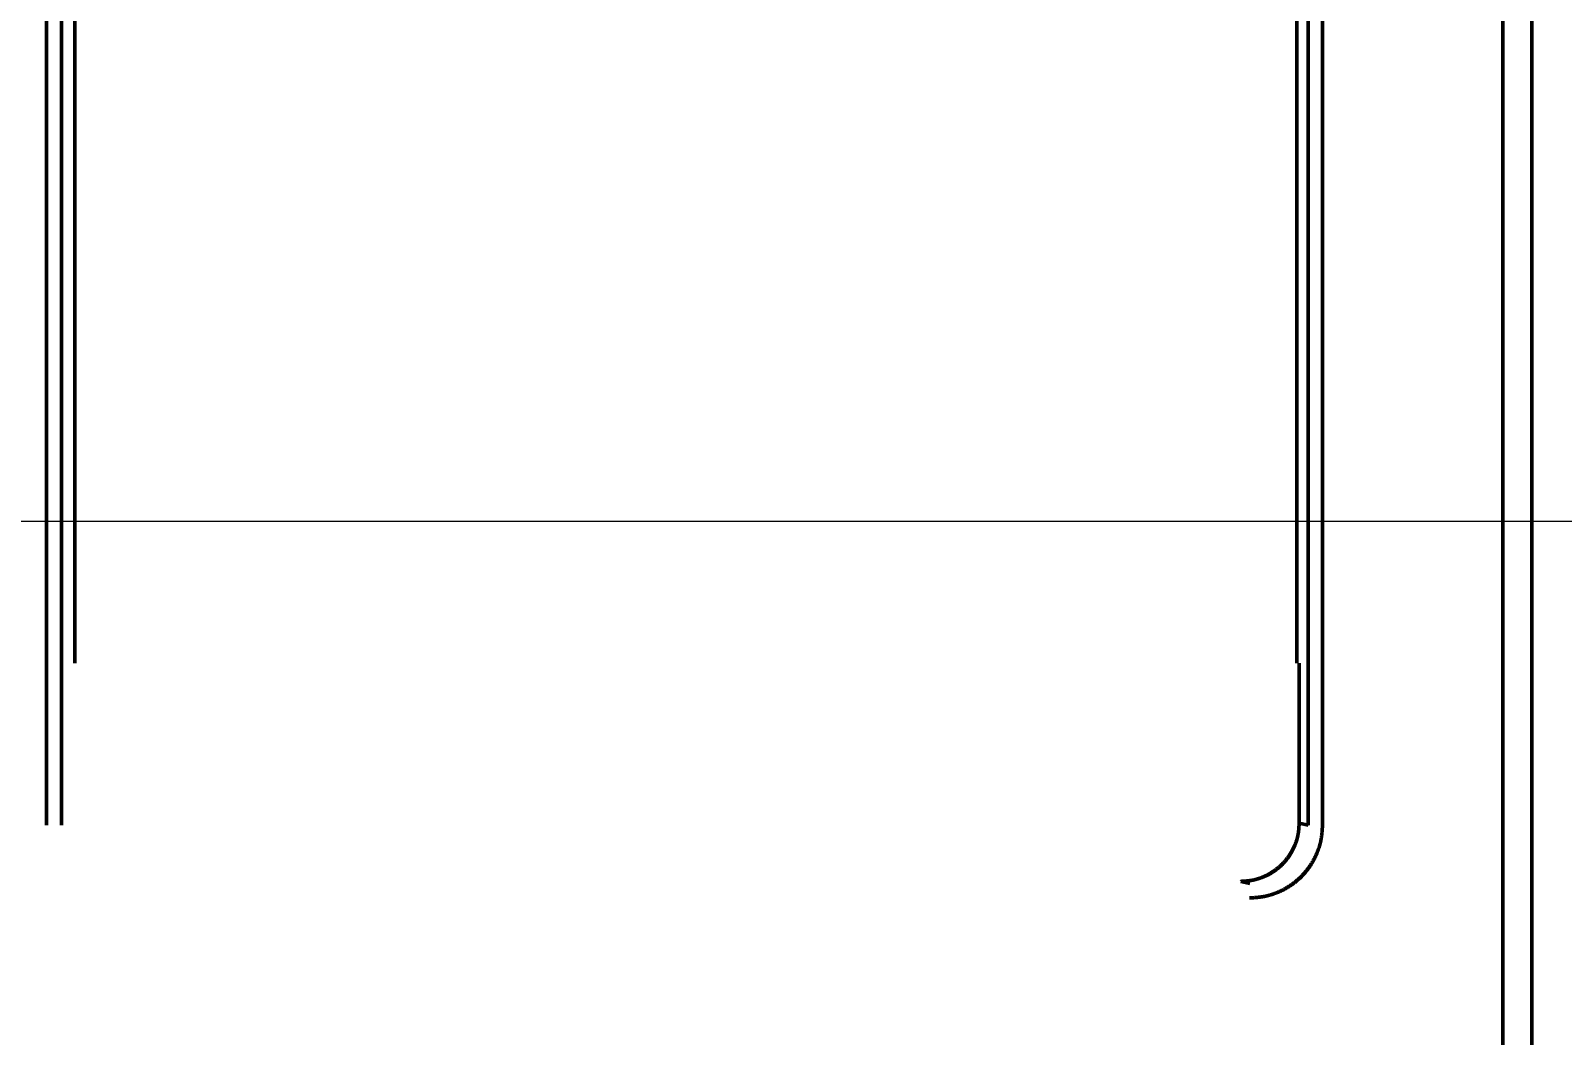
# Model space of a CAD drawing. Header units: millimetres. Extents: x -6033 to 120673, y -4970 to 90533.
# Drawn here: x 87178 to 87230.6, y 68215.5 to 68250.1 of the extents above; entities that cross this region are included whole.
import ezdxf
from ezdxf.enums import TextEntityAlignment as Align

# ---------------------------------------------------------------- set-up
doc = ezdxf.new("R2010")
doc.units = ezdxf.units.MM
doc.layers.get('DefPoints').update_dxf_attribs({"color": 250})
for name, color, linetype, lineweight in [('_ACM-A-ANNO-DIMS-b', 2, 'Continuous', 18), ('_ACM-A-ANNO-DIMS-c', 2, 'Continuous', 18), ('I-AR$0$I-SCOPE', 252, 'Continuous', 35), ('I-PLAN$0$_ACM-A-WALL-HACH', 251, 'Continuous', 9)]:
    doc.layers.add(name, color=color, linetype=linetype, lineweight=lineweight)
for name, color, linetype in [('I-CEILING$0$I-RCP-AIR', 64, 'Continuous'), ('I-CEILING$0$RC-Hatch【天花填充】', 251, 'Continuous'), ('I-FLOOR$0$I-FC-HATCH', 8, 'Continuous'), ('地坪', 7, 'Continuous'), ('天花', 7, 'Continuous')]:
    doc.layers.add(name, color=color, linetype=linetype)
doc.styles.add('_ACM-G-NOTES', font='arial.ttf')
doc.styles.add('I-CEILING$0$黑体', font='simhei.ttf', dxfattribs={"height": 600})
doc.dimstyles.new('_ACM-DIM-A_50', dxfattribs={"dimscale": 50, "dimtxt": 2.5, "dimasz": 1, "dimexe": 1.5, "dimexo": 1, "dimgap": 1, "dimtad": 1, "dimdec": 0, "dimrnd": 5, "dimzin": 1, "dimdsep": 46, "dimtxsty": '_ACM-G-NOTES', "dimblk": 'ARCHTICK', "dimcen": 2.5, "dimclrd": 256, "dimclre": 256, "dimclrt": 256, "dimadec": 3, "dimazin": 0, "dimtfac": 1, "dimtdec": 0, "dimtix": 1, "dimtmove": 0, "dimatfit": 3, "dimldrblk": 'DOTSMALL', "dimfxl": 5, "dimfxlon": 1, "dimlwd": 18, "dimlwe": 18, "dimarcsym": 0})

# ---------------------------------------------------------------- blocks, each defined once
blk = doc.blocks.new('I-AR')
at = {"layer": 'I-AR$0$I-SCOPE'}
h = blk.add_hatch(dxfattribs=at)
h.set_pattern_fill('ANSI31', color=256, scale=200)
h.paths.add_polyline_path([(63300, 72640), (66630, 72640), (66630, 70889.383), (90600, 70890), (90600, 66390), (96650, 66390), (96650, 24876.398), (18340, 24876.398), (18340, 66390), (48090, 66390), (48090, 72640), (51400, 72640), (51400, 72649.887), (52869.5, 72649.887), (52869.5, 72640), (55240, 72640), (55240, 72790), (59460, 72790), (59460, 72640), (61830.5, 72640), (61830.5, 72649.887), (63300, 72649.887)], flags=16)
h.paths.add_polyline_path([(7330, 0), (7330, -1770), (11180, -1770), (11180, 0), (18450, 0), (18450, 2900), (27550, 2900), (27550, 18090), (37037.331, 18090), (37037.331, 17350), (96200, 17350), (96200, 18120), (114640, 18120), (114640, 84500), (0, 84500), (0, 0)])
blk = doc.blocks.new('I-PLAN')
at = {"layer": 'I-PLAN$0$_ACM-A-WALL-HACH'}
h = blk.add_hatch(dxfattribs=at)
h.set_pattern_fill('ANSI31', color=256, scale=10, angle=45)
h.paths.add_polyline_path([(88260, 70790), (88260, 70890), (88030, 70890), (88030, 70790), (88230, 70790)], flags=17)
h.paths.add_polyline_path([(79671.546, 69390), (78155, 69390), (78155, 68990), (77955, 68990), (77955, 69590), (79671.546, 69590)], flags=17)
h.paths.add_polyline_path([(80271.546, 69390), (80271.546, 69590), (80780, 69590), (80780, 68990), (80580, 68990), (80580, 69390)], flags=17)
h.paths.add_polyline_path([(74580, 69590), (73930, 69590), (73930, 69390), (74580, 69390)])
h.paths.add_polyline_path([(68780, 69590), (69430, 69590), (69430, 69390), (68780, 69390)])
h.paths.add_polyline_path([(87280, 66490), (87480, 66490), (87480, 66390), (87280, 66390)])
h.paths.add_polyline_path([(82180, 68990), (82180, 69390), (84230, 69390), (84230, 66490), (84430, 66490), (84430, 69390), (85280, 69390), (85280, 69590), (81980, 69590), (81980, 68990)])
h.paths.add_polyline_path([(87480, 67390), (87480, 69390), (88280, 69390), (88280, 69590), (88080, 69590), (86480, 69590), (86480, 69390), (87280, 69390), (87280, 67390)], flags=17)
h.paths.add_polyline_path([(72130, 68170), (72130, 66490), (72330, 66490), (72330, 67870), (73130, 67870), (73130, 68070), (72330, 68070), (72330, 68170)])
h.paths.add_polyline_path([(71230, 68170), (71230, 66390), (71030, 66390), (71030, 67870), (70230, 67870), (70230, 68070), (71030, 68070), (71030, 68170)])
h.paths.add_polyline_path([(72130, 69070), (72330, 69070), (72330, 69390), (73030, 69390), (73030, 69590), (72130, 69590)])
h.paths.add_polyline_path([(71230, 69070), (71030, 69070), (71030, 69390), (70330, 69390), (70330, 69590), (71230, 69590)])
h.paths.add_polyline_path([(67800, 69490), (67830, 69490), (67830, 69590), (67800, 69590)], flags=17)
h.paths.add_polyline_path([(76755, 69590), (75180, 69590), (75180, 69390), (75330, 69390), (75330, 66390), (75530, 66390), (75530, 69390), (76555, 69390), (76555, 68990), (76755, 68990)])
h.paths.add_polyline_path([(68180, 69590), (68180, 69390), (68030, 69390), (68030, 66520), (67780, 66520), (67780, 66390), (67400, 66390), (67400, 66720), (67830, 66720), (67830, 69590)])
edge = h.paths.add_edge_path()
edge.add_line((89860, 70890), (88860, 70890))
edge.add_line((75530, 66520), (84230, 66520))
edge.add_line((75530, 66720), (84230, 66720))
blk = doc.blocks.new('I-CEILING$0$RPK-22-40FSNQS')
at = {"color": 0, "lineweight": 50}
for p, q in [((321.49112, -50.4), (8.5, -50.4)), ((-370.414504, -51.398138), (370.414516, -51.398138)), ((150.532334, -57.603182), (231.00362, -57.603182)), ((231.00362, -58.09299), (150.532334, -58.09299)), ((230.932968, -58.40429), (225.429992, -58.40429)), ((230.932968, -58.40429), (231.00362, -58.09299)), ((150.991096, -58.481218), (225.429992, -58.481218)), ((232.999976, -60.10122), (232.929992, -60.409584)), ((225.429992, -100.49814), (150.999054, -100.49814)), ((150.542348, -100.954898), (230.998328, -100.954898)), ((230.998328, -101.4741), (150.542348, -101.4741))]:
    blk.add_line(p, q, dxfattribs=at)
for points in [[(231.00362, -57.603182), (231.019966, -57.604116), (231.036312, -57.605054), (231.052656, -57.606), (231.068998, -57.60696), (231.085336, -57.607938), (231.101672, -57.60894), (231.118004, -57.609966), (231.13433, -57.611026), (231.15065, -57.61212), (231.166966, -57.613256), (231.183272, -57.614436), (231.199572, -57.615664), (231.215864, -57.616948), (231.232146, -57.618288), (231.248418, -57.619692), (231.264678, -57.621164), (231.28093, -57.622708), (231.297168, -57.624326), (231.313394, -57.626026), (231.329606, -57.62781), (231.345804, -57.629686), (231.361986, -57.631654), (231.378154, -57.633722), (231.394306, -57.635892), (231.410442, -57.63817), (231.426558, -57.64056), (231.442658, -57.643066), (231.458738, -57.645692), (231.474798, -57.648446), (231.490838, -57.651328), (231.506856, -57.654344), (231.522854, -57.657492), (231.538828, -57.660774), (231.55478, -57.664184), (231.570706, -57.667724), (231.58661, -57.671392), (231.602488, -57.675184), (231.61834, -57.679102), (231.634166, -57.683142), (231.649964, -57.687304), (231.665734, -57.691586), (231.681476, -57.695988), (231.69719, -57.700506), (231.712874, -57.70514), (231.728526, -57.70989), (231.744148, -57.714752), (231.759738, -57.719726), (231.775296, -57.72481), (231.79082, -57.730004), (231.80631, -57.735304), (231.821768, -57.74071), (231.837188, -57.74622), (231.852574, -57.751834), (231.867922, -57.75755), (231.883234, -57.763366), (231.898508, -57.769282), (231.913744, -57.775294), (231.92894, -57.781402), (231.944098, -57.787606), (231.959214, -57.793902), (231.97429, -57.80029), (231.989322, -57.80677), (232.004314, -57.813342), (232.019262, -57.820006), (232.034166, -57.826762), (232.049028, -57.83361), (232.063842, -57.840548), (232.078612, -57.847578), (232.093336, -57.854702), (232.108014, -57.861916), (232.122644, -57.869222), (232.137226, -57.87662), (232.151758, -57.88411), (232.166242, -57.89169), (232.180676, -57.899364), (232.19506, -57.907128), (232.209394, -57.914984), (232.223674, -57.922932), (232.237902, -57.930972), (232.252078, -57.939104), (232.2662, -57.947328), (232.280268, -57.955642), (232.294282, -57.964048), (232.30824, -57.972546), (232.32214, -57.981136), (232.335986, -57.989818), (232.349774, -57.99859), (232.363504, -58.007454), (232.377174, -58.01641), (232.390786, -58.025458), (232.404338, -58.034598), (232.41783, -58.043828), (232.431262, -58.05315), (232.44463, -58.06256), (232.457938, -58.07206), (232.471184, -58.08165), (232.484366, -58.091328), (232.497484, -58.101094), (232.51054, -58.110948), (232.52353, -58.120888), (232.536456, -58.130914), (232.549316, -58.141026), (232.56211, -58.151222), (232.574836, -58.161506), (232.587496, -58.171872), (232.60009, -58.182322), (232.612614, -58.192854), (232.62507, -58.20347), (232.637458, -58.214168), (232.649774, -58.224946), (232.662022, -58.235806), (232.674198, -58.246746), (232.686304, -58.257766), (232.698338, -58.268866), (232.710298, -58.280046), (232.722188, -58.291302), (232.734002, -58.302636), (232.745744, -58.314048), (232.757412, -58.325536), (232.769004, -58.337102), (232.780522, -58.348742), (232.791962, -58.360458), (232.803328, -58.372248), (232.814616, -58.384112), (232.825826, -58.39605), (232.836958, -58.40806), (232.848012, -58.420144), (232.858988, -58.4323), (232.869884, -58.444526), (232.880698, -58.456824), (232.891432, -58.469194), (232.902086, -58.481632), (232.912658, -58.49414), (232.923148, -58.506716), (232.933554, -58.519362), (232.943878, -58.532074), (232.954118, -58.544854), (232.964272, -58.557702), (232.974342, -58.570614), (232.984328, -58.583594), (232.994226, -58.596638), (233.00404, -58.609748), (233.013764, -58.62292), (233.023404, -58.636158), (233.032952, -58.649458), (233.042414, -58.66282), (233.051786, -58.676246), (233.06107, -58.689732), (233.070262, -58.70328), (233.079364, -58.716888), (233.088374, -58.730556), (233.097294, -58.744284), (233.106122, -58.75807), (233.114858, -58.771914), (233.123504, -58.785816), (233.132058, -58.799776), (233.14052, -58.81379), (233.148892, -58.827862), (233.157172, -58.841988), (233.16536, -58.856168), (233.173458, -58.870402), (233.181464, -58.88469), (233.18938, -58.89903), (233.197204, -58.913422), (233.204936, -58.927866), (233.212576, -58.94236), (233.220126, -58.956902), (233.227584, -58.971496), (233.234952, -58.986138), (233.242228, -59.000828), (233.249412, -59.015566), (233.256506, -59.030352), (233.263506, -59.045182), (233.270418, -59.06006), (233.277236, -59.07498), (233.283964, -59.089948), (233.2906, -59.104956), (233.297146, -59.12001), (233.3036, -59.135106), (233.309962, -59.150244), (233.316232, -59.165422), (233.32241, -59.180642), (233.328494, -59.1959), (233.334482, -59.2112), (233.340372, -59.226536), (233.346164, -59.241912), (233.351858, -59.257324), (233.357448, -59.272774), (233.362936, -59.288258), (233.368322, -59.30378), (233.3736, -59.319334), (233.378772, -59.334922), (233.383836, -59.350546), (233.388788, -59.3662), (233.39363, -59.381886), (233.39836, -59.397604), (233.402976, -59.413352), (233.407476, -59.429132), (233.41186, -59.44494), (233.416124, -59.460776), (233.42027, -59.47664), (233.424294, -59.49253), (233.428196, -59.508448), (233.431972, -59.524392), (233.435624, -59.540362), (233.43915, -59.556354), (233.442548, -59.572372), (233.445814, -59.588412), (233.448952, -59.604476), (233.451956, -59.62056), (233.454826, -59.636668), (233.457568, -59.652794), (233.460184, -59.66894), (233.46268, -59.685106), (233.46506, -59.70129), (233.467328, -59.717492), (233.46949, -59.73371), (233.471548, -59.749946), (233.47351, -59.766196), (233.475376, -59.782462), (233.477154, -59.79874), (233.478846, -59.815034), (233.480458, -59.83134), (233.481994, -59.847656), (233.48346, -59.863986), (233.484858, -59.880326), (233.486192, -59.896674), (233.48747, -59.913034), (233.488694, -59.9294), (233.489868, -59.945776), (233.490998, -59.962158), (233.492088, -59.978546), (233.493144, -59.99494), (233.494166, -60.011338), (233.495162, -60.027742), (233.496136, -60.044148), (233.497092, -60.060558), (233.498036, -60.07697), (233.49897, -60.093382), (233.4999, -60.109796)], [(232.929992, -60.409584), (232.929248, -60.396454), (232.928502, -60.383324), (232.927748, -60.370194), (232.926982, -60.357068), (232.926202, -60.343942), (232.925406, -60.33082), (232.924588, -60.3177), (232.923744, -60.304586), (232.922872, -60.291474), (232.921968, -60.27837), (232.921028, -60.26527), (232.920048, -60.252176), (232.919028, -60.239088), (232.917958, -60.226008), (232.91684, -60.212938), (232.915668, -60.199874), (232.91444, -60.18682), (232.91315, -60.173776), (232.911796, -60.160742), (232.910374, -60.147718), (232.90888, -60.134706), (232.907312, -60.121706), (232.905666, -60.108718), (232.903936, -60.095742), (232.902122, -60.082782), (232.900218, -60.069834), (232.89822, -60.056902), (232.896128, -60.043984), (232.893934, -60.031084), (232.891636, -60.018198), (232.889234, -60.00533), (232.886724, -59.99248), (232.88411, -59.979648), (232.881392, -59.966834), (232.878572, -59.95404), (232.87565, -59.941264), (232.872628, -59.92851), (232.869506, -59.915776), (232.866288, -59.903062), (232.862972, -59.89037), (232.85956, -59.877702), (232.856054, -59.865056), (232.852454, -59.852432), (232.84876, -59.839834), (232.844978, -59.82726), (232.841104, -59.81471), (232.83714, -59.802186), (232.83309, -59.789688), (232.828952, -59.777218), (232.82473, -59.764774), (232.820422, -59.752358), (232.816032, -59.73997), (232.811558, -59.72761), (232.807004, -59.71528), (232.80237, -59.70298), (232.797658, -59.69071), (232.792868, -59.67847), (232.788, -59.666262), (232.783058, -59.654088), (232.778042, -59.641944), (232.772952, -59.629834), (232.767788, -59.617758), (232.762552, -59.605714), (232.757244, -59.593706), (232.751862, -59.581734), (232.746406, -59.569796), (232.740878, -59.557894), (232.735276, -59.54603), (232.729602, -59.534202), (232.723854, -59.52241), (232.718034, -59.510658), (232.71214, -59.498944), (232.706174, -59.48727), (232.700134, -59.475634), (232.694022, -59.464038), (232.687836, -59.452484), (232.681576, -59.44097), (232.675244, -59.429498), (232.66884, -59.418068), (232.662362, -59.40668), (232.65581, -59.395334), (232.649186, -59.384034), (232.64249, -59.372776), (232.63572, -59.361564), (232.628876, -59.350398), (232.62196, -59.339276), (232.61497, -59.3282), (232.607908, -59.31717), (232.600772, -59.306188), (232.593564, -59.295254), (232.586282, -59.284368), (232.578928, -59.27353), (232.571502, -59.26274), (232.564004, -59.252), (232.556434, -59.24131), (232.548794, -59.23067), (232.541084, -59.22008), (232.533304, -59.209542), (232.525454, -59.199054), (232.517534, -59.188618), (232.509546, -59.178236), (232.50149, -59.167904), (232.493366, -59.157628), (232.485174, -59.147404), (232.476916, -59.137232), (232.46859, -59.127116), (232.460198, -59.117056), (232.451742, -59.10705), (232.443218, -59.097098), (232.434632, -59.087204), (232.42598, -59.077366), (232.417262, -59.067584), (232.408484, -59.05786), (232.39964, -59.048192), (232.390734, -59.038584), (232.381766, -59.029034), (232.372734, -59.019542), (232.363644, -59.01011), (232.35449, -59.000738), (232.345276, -58.991426), (232.336002, -58.982174), (232.326668, -58.972984), (232.317274, -58.963854), (232.307822, -58.954788), (232.298312, -58.945782), (232.288742, -58.93684), (232.279116, -58.92796), (232.269432, -58.919144), (232.25969, -58.910392), (232.249892, -58.901704), (232.240038, -58.89308), (232.23013, -58.884522), (232.220164, -58.87603), (232.210144, -58.867604), (232.20007, -58.859244), (232.189942, -58.85095), (232.17976, -58.842726), (232.169526, -58.834568), (232.159238, -58.826478), (232.148898, -58.818456), (232.138504, -58.810504), (232.12806, -58.802622), (232.117566, -58.79481), (232.10702, -58.787068), (232.096424, -58.779396), (232.085778, -58.771796), (232.075082, -58.764268), (232.064338, -58.75681), (232.053544, -58.749426), (232.042702, -58.742116), (232.031812, -58.734878), (232.020876, -58.727712), (232.009892, -58.72062), (231.998862, -58.713602), (231.987786, -58.706658), (231.976664, -58.699786), (231.965498, -58.692988), (231.954288, -58.686262), (231.943032, -58.679612), (231.931736, -58.673032), (231.920394, -58.666528), (231.909012, -58.660096), (231.897588, -58.653738), (231.88612, -58.647452), (231.874614, -58.64124), (231.863066, -58.635102), (231.85148, -58.629038), (231.839852, -58.623046), (231.828188, -58.617128), (231.816484, -58.611282), (231.804742, -58.60551), (231.792962, -58.599812), (231.781146, -58.594188), (231.769294, -58.588636), (231.757406, -58.583158), (231.745482, -58.577754), (231.733524, -58.572424), (231.721532, -58.567166), (231.709504, -58.561982), (231.697444, -58.556872), (231.68535, -58.551834), (231.673226, -58.546872), (231.661068, -58.541986), (231.64888, -58.537176), (231.63666, -58.532444), (231.62441, -58.52779), (231.612132, -58.523218), (231.599824, -58.518726), (231.587486, -58.514318), (231.575122, -58.509992), (231.562728, -58.505752), (231.55031, -58.501598), (231.537864, -58.49753), (231.525392, -58.49355), (231.512894, -58.48966), (231.500372, -58.485862), (231.487824, -58.482154), (231.475254, -58.478538), (231.46266, -58.475018), (231.450044, -58.471592), (231.437406, -58.468262), (231.424744, -58.46503), (231.412064, -58.461896), (231.39936, -58.458862), (231.386638, -58.455928), (231.373896, -58.453096), (231.361136, -58.450368), (231.348356, -58.447742), (231.335558, -58.445224), (231.322742, -58.44281), (231.309912, -58.440504), (231.297062, -58.438302), (231.284198, -58.4362), (231.27132, -58.434196), (231.258426, -58.432284), (231.245518, -58.430462), (231.232596, -58.428726), (231.219662, -58.427072), (231.206716, -58.425496), (231.193756, -58.423996), (231.180788, -58.422568), (231.167806, -58.421208), (231.154816, -58.419914), (231.141816, -58.418678), (231.128806, -58.417502), (231.115788, -58.416378), (231.102764, -58.415306), (231.08973, -58.414278), (231.07669, -58.413294), (231.063644, -58.41235), (231.050594, -58.411442), (231.037536, -58.410566), (231.024476, -58.40972), (231.01141, -58.408898), (230.998342, -58.408096), (230.98527, -58.407314), (230.972198, -58.406546), (230.959122, -58.405788), (230.946046, -58.405038), (230.932968, -58.40429)]]:
    blk.add_lwpolyline(points, dxfattribs=at)
blk = doc.blocks.new('I-CEILING')
at = {"layer": 'I-CEILING$0$RC-Hatch【天花填充】'}
h = blk.add_hatch(dxfattribs=at)
h.set_pattern_fill('_USER', color=256, scale=600, double=1, pattern_type=0)
h.set_pattern_definition([(0, (81980, 70481.47), (0, 600), []), (90, (81980, 70481.47), (-600, 4e-14), [])])
h.paths.add_polyline_path([(84430, 69390), (85280, 69390), (85280, 69590), (81980, 69590), (81980, 69090), (80780, 69090), (80780, 69590), (77955, 69590), (77955, 69090), (76755, 69090), (76755, 69590), (66630, 69590), (66630, 70790), (88030, 70790), (88030, 69590), (86480, 69590), (86480, 69390), (87280, 69390), (87280, 66390), (85430, 66390), (85430, 66490), (84430, 66490)])
at = {"layer": 'I-CEILING$0$I-RCP-AIR', "rotation": 269.9999999882699}
blk.add_blockref('I-CEILING$0$RPK-22-40FSNQS', (87280, 68453.738, 3000), dxfattribs=at)
at = {"layer": 'I-CEILING$0$I-RCP-AIR', "style": 'I-CEILING$0$黑体'}
for tag, p in [('R', (61966.358, 71748.905)), ('R', (61966.358, 66925.235)), ('R', (51736.068, 63924.766)), ('R', (62976.068, 63924.766)), ('S', (56433.591, 63065))]:
    blk.add_attdef(tag, text='', height=100, dxfattribs=at).set_placement(p, align=Align.MIDDLE_CENTER)
blk = doc.blocks.new('I-FLOOR')
at = {"layer": 'I-FLOOR$0$I-FC-HATCH'}
h = blk.add_hatch(dxfattribs=at)
h.set_pattern_fill('_USER', color=256, scale=600, double=1, pattern_type=0)
h.set_pattern_definition([(0, (85280, 69590), (0, 600), []), (90, (85280, 69590), (-600, 4e-14), [])])
h.paths.add_polyline_path([(84430, 69390), (85280, 69390), (85280, 69590), (81980, 69590), (81980, 69090), (80780, 69090), (80780, 69590), (77955, 69590), (77955, 69090), (76755, 69090), (76755, 69590), (66630, 69590), (66630, 70790), (88030, 70790), (88030, 69590), (86480, 69590), (86480, 69390), (87280, 69390), (87280, 66390), (85430, 66390), (85430, 66490), (84430, 66490)])
blk = doc.blocks.new('_ArchTick')
at = {"color": 0, "linetype": 'ByBlock', "const_width": 0.15}
blk.add_lwpolyline([(-0.5, -0.5), (0.5, 0.5)], dxfattribs=at)
blk = doc.blocks.new('*D142')
at = {"layer": '_ACM-A-ANNO-DIMS-b', "lineweight": 18, "transparency": 16777216}
for p, q in [((86480, 67983.186), (86480, 68308.186)), ((87280, 67983.186), (87280, 68308.186)), ((86480, 68233.186), (87280, 68233.186))]:
    blk.add_line(p, q, dxfattribs=at)
at = {"layer": 'DefPoints', "color": 0, "transparency": 16777216}
for p in [(87280, 68233.186), (86480, 67781.466), (87280, 67781.466)]:
    blk.add_point(p, dxfattribs=at)
at = {"layer": '_ACM-A-ANNO-DIMS-b', "lineweight": 18, "transparency": 16777216, "xscale": 50, "yscale": 50, "zscale": 50, "rotation": 180}
blk.add_blockref('_ArchTick', (86480, 68233.186), dxfattribs=at)
at = {"layer": '_ACM-A-ANNO-DIMS-b', "lineweight": 18, "transparency": 16777216, "xscale": 50, "yscale": 50, "zscale": 50}
blk.add_blockref('_ArchTick', (87280, 68233.186), dxfattribs=at)
at = {"layer": '_ACM-A-ANNO-DIMS-b', "transparency": 16777216, "insert": (86880, 68347.008), "char_height": 125, "attachment_point": 5, "style": '_ACM-G-NOTES'}
blk.add_mtext('800', dxfattribs=at)
blk = doc.blocks.new('_DotSmall')
at = {"color": 0, "linetype": 'ByBlock', "const_width": 0.5}
blk.add_lwpolyline([(-0.0625, 0, 1), (0.0625, 0, 1)], format="xyb", close=True, dxfattribs=at)
blk = doc.blocks.new('*D236')
at = {"layer": '_ACM-A-ANNO-DIMS-c', "lineweight": 18, "transparency": 16777216}
for p, q in [((86747.261, 69390), (86422.261, 69390)), ((86497.261, 67926.5), (86497.261, 69390)), ((86747.261, 67926.5), (86422.261, 67926.5))]:
    blk.add_line(p, q, dxfattribs=at)
at = {"layer": 'DefPoints', "color": 0, "transparency": 16777216}
for p in [(86497.261, 69390), (87342.05, 69390), (87342.05, 67926.5)]:
    blk.add_point(p, dxfattribs=at)
at = {"layer": '_ACM-A-ANNO-DIMS-c', "lineweight": 18, "transparency": 16777216, "xscale": 50, "yscale": 50, "zscale": 50}
for p, rotation in [((86497.261, 69390), 90), ((86497.261, 67926.5), 270)]:
    blk.add_blockref('_ArchTick', p, dxfattribs=dict(at, rotation=rotation))
at = {"layer": '_ACM-A-ANNO-DIMS-c', "transparency": 16777216, "insert": (86383.439, 68658.25), "char_height": 125, "attachment_point": 5, "rotation": 90, "style": '_ACM-G-NOTES'}
blk.add_mtext('1465', dxfattribs=at)

msp = doc.modelspace()

# ---------------------------------------------------------------- block references
for name in ['I-AR', 'I-PLAN']:
    msp.add_blockref(name, (0, 0))

# ---------------------------------------------------------------- next in the draw order: block references
at = {"layer": '天花'}
msp.add_blockref('I-CEILING', (0, 0), dxfattribs=at)

# ---------------------------------------------------------------- next in the draw order: block references
at = {"layer": '地坪'}
msp.add_blockref('I-FLOOR', (0, 0), dxfattribs=at)

# ---------------------------------------------------------------- next in the draw order: dimensions: what is measured, and where the dimension line sits
at = {"layer": '_ACM-A-ANNO-DIMS-b'}
dim = msp.add_linear_dim(base=(87280, 68233.186), p1=(86480, 67781.466), p2=(87280, 67781.466), dimstyle='_ACM-DIM-A_50', dxfattribs=at)
dim.commit()
dim.dimension.update_dxf_attribs({"geometry": '*D142', "text_midpoint": (86880, 68347.008)})
at = {"layer": '_ACM-A-ANNO-DIMS-c'}
dim = msp.add_linear_dim(base=(86497.260511325, 69390), p1=(87342.050366476, 67926.5), p2=(87342.050366476, 69390), angle=90, dimstyle='_ACM-DIM-A_50', override={"dimzin": 8}, dxfattribs=at)
dim.commit()
dim.dimension.update_dxf_attribs({"geometry": '*D236', "text_midpoint": (86383.43888786, 68658.25)})

doc.saveas('drawing.dxf')
